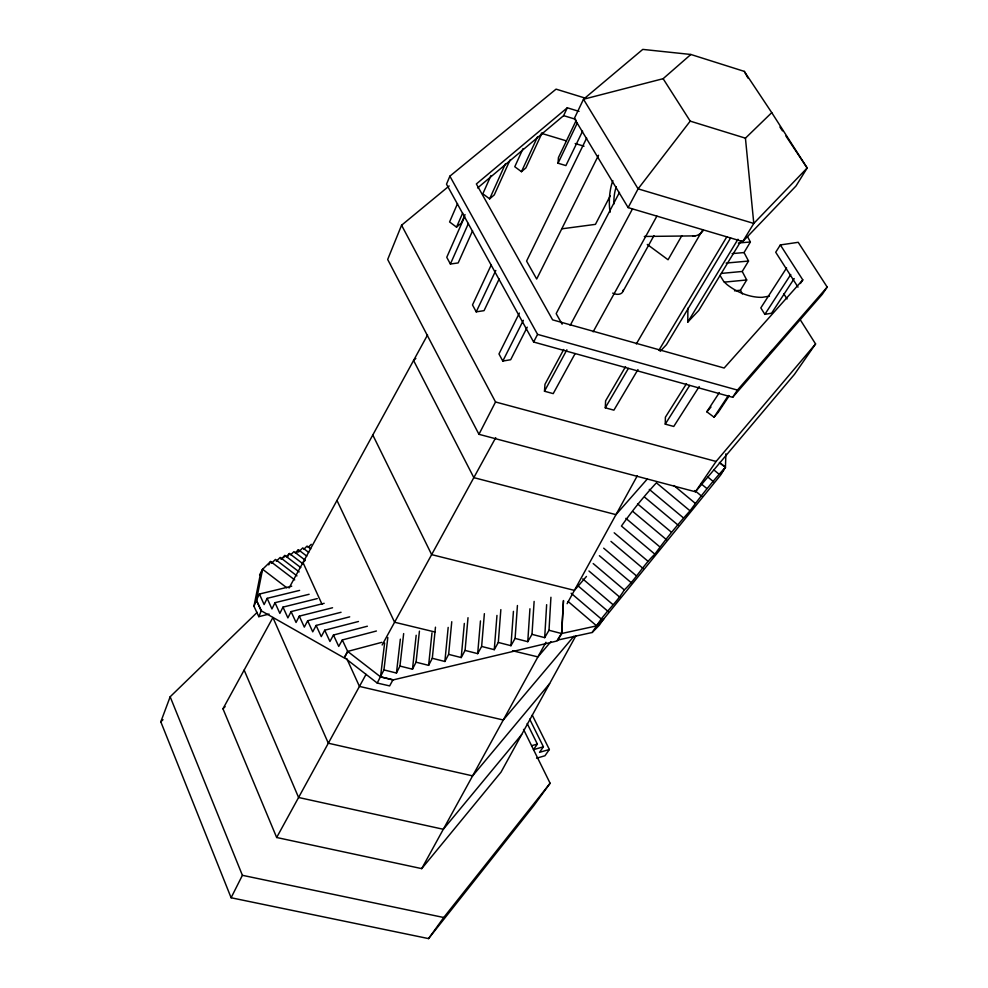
<?xml version="1.0" encoding="UTF-8"?>
<svg xmlns="http://www.w3.org/2000/svg" width="988" height="988" viewBox="0 0 988 988"><rect width="100%" height="100%" fill="white"/><g stroke="black" fill="none" stroke-linecap="round" stroke-linejoin="round"><path stroke-width="1.48" d="M741.099 240.85L698.751 310.454L687.772 322.1L687.907 308.207M699.208 386.58L673.754 426.458L665.257 424.136L665.393 417.208L686.512 383.628M725.896 453.813L725.439 467.262L720.487 475.265L603.927 618.772L596.641 625.873L592.17 632.493L557.232 640.175M637.964 369.561L613.906 410.156L605.286 407.809L605.595 400.869L625.552 366.684M376.416 631.011L342.317 639.952L347.677 651.413L380.516 676.842L392.977 679.954L557.343 640.903L561.727 633.567L563.481 600.556L561.567 633.53L557.948 639.063M381.825 642.336L347.677 651.413L344.54 657.712L377.218 683.041L383.937 669.913L396.447 673.038L399.955 666.06L412.478 669.209L416.072 662.195L428.619 665.356L432.299 658.304L444.872 661.478L448.638 654.377L461.223 657.563L465.076 650.425L477.686 653.636L481.638 646.448L494.272 649.672L498.31 642.447L510.957 645.695L515.094 638.421L527.765 641.681L532.001 634.358L544.684 637.63L549.007 630.27L550.934 597.258M544.684 637.63L546.648 604.681M532.001 634.358L534.125 601.408M527.765 641.681L529.939 608.781M515.094 638.421L517.428 605.521M575.102 353.618L553.218 393.619L544.487 391.236L544.968 384.307L563.716 349.505M510.957 645.695L513.439 611.362M582.587 131.157L565.914 165.589L558.035 163.23L558.442 157.574L576.263 120.289M498.31 642.447L500.854 609.608M494.272 649.672L496.964 615.413M477.686 653.636L480.464 620.921M481.638 646.448L484.379 613.672M465.076 650.425L468.016 617.71M461.223 657.563L464.335 623.428M448.638 654.377L451.763 621.724M444.872 661.478L448.182 627.405M428.619 665.356L431.978 632.826M432.299 658.304L435.473 627.182M416.072 662.195L419.431 631.134M412.478 669.209L416.183 635.259M396.447 673.038L400.35 639.15M399.955 666.06L403.66 633.58M383.937 669.913L387.827 637.495M384.616 643.015L380.516 676.842L393.002 679.744L389.643 685.907L377.218 683.041M269.057 614.067L258.819 616.673L253.953 606.274L260.14 575.374L262.61 569.273L270.601 561.48L294.708 579.894M253.953 606.274L256.423 600.247L262.61 569.273L286.804 587.786M523.529 729.391L550.106 783.249L533.841 805.603L428.557 938.6L231.106 897.759L160.809 721.82L170.158 696.775L257.189 612.362M449.17 185.954L401.573 225.239L387.679 259.486L478.958 434.312L695.416 491.777L794.438 374.378L815.569 343.948L800.095 319.519M258.819 616.673L261.326 610.67L256.423 600.247L259.399 594.047L291.707 586.205M585.563 98.22L556.059 89.142L449.873 176.173L446.502 184.188L533.619 342.021L732.651 397.3L822.325 294.263L827.191 287.076L798.205 242.307L780.347 244.938L775.716 252.249L798.008 287.138M457.518 203.639L449.589 221.954L456.518 227.141L461.334 223.029L465.039 214.594M456.518 227.141L462.68 213.075M464.669 216.619L446.761 257.3L450.392 264.018L458.173 262.944L472.585 230.797M450.392 264.018L468.423 223.424M490.95 175.568L482.836 193.796L489.64 198.86L494.272 194.908L510.055 159.945M489.64 198.86L505.387 163.872M523.047 148.595L514.773 166.737L521.466 171.69L525.912 167.886L541.992 133.108M521.466 171.69L537.509 136.875M491.283 264.833L472.499 304.934L476.228 311.85L484.046 310.652L499.175 278.962M477.599 187.955L563.617 115.633L567.297 107.791L579.042 111.385M476.228 311.85L495.803 270.453M558.035 163.23L577.214 123.191M299.611 590.392L267.143 598.345L264.129 604.557L259.399 594.047M586.662 138.061L526.579 261.079L536.682 279.036L598.543 155.24M309.121 594.282L275.01 602.692L271.935 608.941L267.143 598.345M317.272 598.592L282.988 607.114L279.851 613.375L275.01 602.692M519.367 313.097L498.965 353.951L502.806 361.065L510.673 359.731L527.234 327.176M231.106 897.759L242.393 875.306L170.158 696.775M502.806 361.065L523.344 320.31M324.163 603.322L291.089 611.597L287.891 617.883L282.988 607.114M478.958 434.312L495.531 401.98L401.573 225.239M332.548 607.756L299.302 616.142L296.054 622.465L291.089 611.597M533.619 342.021L537.571 334.376L449.873 176.173M610.275 195.735L595.443 224.362L561.925 228.808M619.464 192.413L556.17 313.628L562.123 324.2M341.058 612.276L307.651 620.76L304.329 627.108L299.302 616.142M349.703 616.845L316.123 625.441L312.739 631.826L307.651 620.76M628.133 207.603L638.1 188.856L690.217 121.129L745.434 138.172L771.752 112.644L744.297 71.383L690.859 54.476L642.78 49.4L583.488 99.257L574.361 118.424L628.133 207.603L742.741 241.566L796.007 185.979L807.171 167.997L771.752 112.644M570.212 325.373L632.481 208.9M259.572 574.93L262.61 569.273M358.471 621.501L324.719 630.208L321.273 636.605L316.123 625.441M268.761 564.877L270.601 561.48M544.487 391.236L566.89 349.801M575.918 635.716L501.064 772.085L421.715 868.625L276.665 837.503L222.967 708.791L272.91 617.525L328.325 743.211L472.61 775.876L549.612 683.659M289.052 588.021L427.545 334.944M367.375 626.219L333.45 635.037L329.943 641.471L324.719 630.208M276.665 837.503L366.042 674.372M382.146 644.966L495.717 437.684M283.642 557.677L284.865 555.454L300.784 567.594M421.715 868.625L545.932 642.262M567.112 603.68L637.248 475.87M287.632 556.824L289.459 553.515L302.81 563.703M593.146 331.807L656.884 216.125M342.317 639.952L338.736 646.399L333.45 635.037M622.897 291.546L653.957 235.638M296.585 552.996L298.401 549.736L306.762 556.108M347.677 651.413L344.046 657.835L261.128 610.72L256.423 600.247M681.769 235.774L668.061 259.758L647.288 244.444M654.871 554.169C665.776 539.077 677.533 524.64 690.056 510.833L656.403 482.811C643.818 496.482 632.122 510.882 621.44 526.061L654.871 554.169C643.361 565.037 635.803 579.054 624.293 589.922C616.5 603.038 604.434 612.758 596.641 625.873L561.567 633.53M636.321 343.935L702.789 229.735M605.286 407.809L628.38 368.413M658.897 350.283L726.798 236.848M732.108 253.607L744.05 252.558L750.386 241.986L747.632 236.824M730.614 237.96L666.443 344.689L660.169 351.333M721.401 273.404L742.235 271.465L748.534 261.054L744.05 252.558M687.772 322.1L737.962 239.257M742.741 241.566L753.795 223.436L807.171 167.997L785.892 135.998M734.504 290.83L740.444 290.25L746.706 279.975L742.235 271.465M690.056 510.833C701.035 495.655 712.842 481.131 725.439 467.262L719.597 462.446M665.257 424.136L689.698 385.444M786.584 267.958L760.822 307.886L764.86 314.357L771.554 313.221L794.216 278.579M764.86 314.357L790.77 274.516M729.156 395.83L718.177 412.428L714.028 417.183L706.803 411.786L719.363 392.582M800.391 283.519L802.787 279.9L780.347 244.938M714.028 417.183L728.378 395.484M732.651 397.3L737.443 390.087L827.191 287.076M695.416 491.777L716.102 461.458L815.569 343.948M721.129 473.499L725.439 467.262L719.363 462.705M527.197 723.549L537.361 744.075L533.483 749.657L543.412 746.805L529.679 719.153M543.412 746.805L539.534 752.337L549.377 749.497L532.285 715.164M549.377 749.497L544.956 755.758L536.558 758.191M428.557 938.6L443.736 917.506L550.106 783.249M521.664 734.566L443.316 829.278L298.586 797.489L244.147 670.074M573.867 636.284L503.275 720.005L359.447 686.401L346.763 658.576M550.896 641.669L537.904 656.897L512.525 650.759M586.452 576.449L574.411 590.379L431.645 554.626L372.797 435.004M769.936 353.012L772.801 349.727M647.115 479.217L615.956 514.649L473.832 477.636L413.577 360.484L415.849 358.409M706.803 411.786L710.977 407.044M802.787 279.9L724.142 368.03L552.613 319.853L476.364 183.966L567.297 107.791M592.17 632.493L599.296 625.281L603.792 618.661L596.641 625.873L568.137 601.507M222.967 708.791L225.116 706.63M303.921 549.18L307.058 546.08L310.738 548.883M308.17 547.364L311.269 544.302M290.731 554.787L293.967 551.613L304.798 559.875M295.202 552.885L298.401 549.736M298.537 552.057L302.76 547.895L308.688 552.403M281 559.233L284.865 555.454M286.187 556.726L289.459 553.515M271.49 563.296L275.442 559.43L296.956 575.868M276.294 561.246L280.197 557.43L299.154 571.904M160.809 721.82L162.995 719.672M305.193 560.418L302.995 562.543L322.026 604.298M745.434 138.172L753.795 223.436L638.1 188.856L583.488 99.257L663.121 78.694L690.859 54.476M531.63 745.705L537.361 744.075M769.442 296.153L762.267 297.326A41.274 26.75 31.1 0 1 727.032 284.593L723.883 281.679L720.017 275.405M724.352 282.123L746.706 279.975M726.118 263.067L748.534 261.054M738.382 242.999L750.386 241.986M644.312 236.465L695.107 235.885M242.393 875.306L443.736 917.506M434.905 631.987L394.595 622.242L336.982 500.447M549.007 630.27L561.727 633.567M495.531 401.98L716.102 461.458M537.571 334.376L737.443 390.087M541.239 133.281L566.334 140.852M575.189 143.532L584.044 146.199M563.617 115.633L575.424 119.227M713.879 469.942L718.572 473.808M707.791 476.994L713.62 481.811M700.863 483.577L706.716 488.418M694.848 490.542L701.826 496.334M673.865 485.528L694.873 503.003M649.277 489.381L683.054 517.551M644.719 497.248L678.311 525.307M637.556 503.88L671.26 532.075M633.073 511.661L666.579 539.757M625.861 518.342L659.49 546.574M614.19 532.791L647.733 561.048M610.967 541.387L643.188 568.569M603.68 548.179L636 575.498M599.383 555.725L631.517 582.932M593.195 563.555L624.293 589.922M588.947 571.015L619.871 597.271M582.735 578.894L612.609 604.31M578.536 586.267L608.25 611.584M571.138 593.245L600.939 618.686M779.927 127.032L782.484 130.873M663.121 78.694L690.217 121.129M783.805 293.807L787.053 298.956M744.297 71.383L748.015 78.126M740.444 290.25L742.346 293.905M623.23 290.003A8.744 5.916 28.8 0 1 612.696 293.115M610.065 212.297A35.235 17.018 -89.4 0 1 612.844 180.606M613.906 204.01A25.577 12.35 -89.4 0 1 616.277 186.769M702.9 231.106A34.642 17.796 -88.9 0 1 692.786 235.947"/></g></svg>
